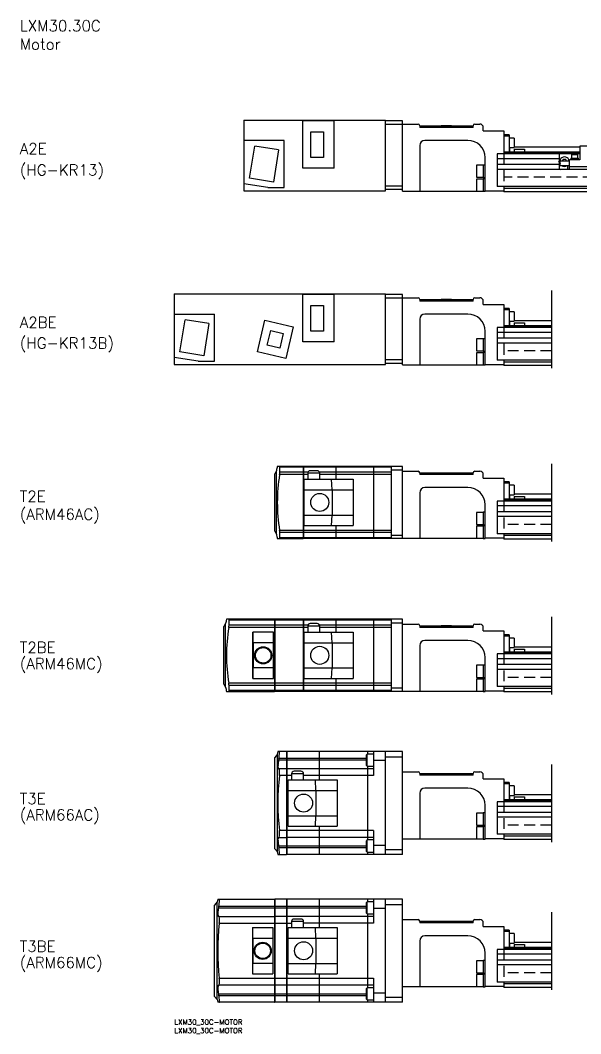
# Model space of a CAD drawing. Extents: x -90 to 565, y -8 to 582.
# Drawn here: x -90 to 237, y -8 to 582 of the extents above; entities that cross this region are included whole.
import ezdxf

# ---------------------------------------------------------------- set-up
doc = ezdxf.new("R2010")
doc.units = 0
doc.header["$LTSCALE"] = 0.5
doc.linetypes.add('DASHED', pattern=[19.05, 12.7, -6.35])
for name, color, linetype in [('MSM_CONTINUOUS', 7, 'CONTINUOUS'), ('MSM_DASHED', 4, 'DASHED'), ('MSM_NARROW', 5, 'CONTINUOUS'), ('MSM_PART_NUMBER', 7, 'CONTINUOUS')]:
    doc.layers.add(name, color=color, linetype=linetype)
doc.styles.get("Standard").update_dxf_attribs({"font": 'txt.shx', "height": 3, "bigfont": 'bigfont.shx'})

# ---------------------------------------------------------------- blocks, each defined once
blk = doc.blocks.new('*U14')
at = {"layer": 'MSM_PART_NUMBER'}
blk.add_text('LXM30_30C-MOTOR', height=3, dxfattribs=at).set_placement((0, -3))
blk = doc.blocks.new('*U15')
at = {"layer": 'MSM_PART_NUMBER'}
blk.add_text('LXM30_30C-MOTOR', height=3, dxfattribs=at).set_placement((0, -8))

msp = doc.modelspace()

# ---------------------------------------------------------------- linework, layer by layer
at = {"layer": 'MSM_CONTINUOUS'}
for p, q in [((40.6, 523.61), (123, 523.61)), ((40.6, 523.61), (40.6, 482.41)), ((93.1, 523.21), (74.8, 523.21)), ((74.8, 495.71), (74.8, 523.21)), ((93.1, 495.71), (93.1, 523.21)), ((123, 482.41), (123, 523.61)), ((133, 523.11), (123, 523.11)), ((133, 521.11), (123, 521.11)), ((133, 482.31), (133, 523.11)), ((133, 521.31), (142, 521.31)), ((143, 520.31), (143, 519.31)), ((174, 519.31), (143, 519.31)), ((143.1, 520.31), (143.1, 519.31)), ((143.1, 520.31), (173.7, 520.31)), ((155.5, 520.41), (161.5, 520.41)), ((155.5, 520.41), (155.5, 520.31)), ((161.5, 520.31), (161.5, 520.41)), ((173.7, 520.31), (173.7, 519.31)), ((174, 519.31), (174, 520.31)), ((175, 521.31), (178, 521.31)), ((180, 517.31), (180, 519.31)), ((79.48, 501.76), (79.48, 516.86)), ((79.48, 516.86), (86.93, 516.86)), ((86.93, 516.86), (86.93, 501.76)), ((180, 517.31), (192, 517.31)), ((192, 517.31), (192, 503.91)), ((195, 515.11), (192, 515.11)), ((195, 514.26), (192, 514.26)), ((195, 515.11), (195, 505.01)), ((64, 511.71), (40.6, 511.71)), ((43.9, 489.72), (46.87, 508.49)), ((60.7, 506.3), (46.87, 508.49)), ((64, 484.31), (64, 511.71)), ((143, 508.81), (143, 482.31)), ((171, 511.81), (146, 511.81)), ((198, 513.11), (195, 513.11)), ((195, 507.61), (198, 507.61)), ((195.5, 505.01), (195.5, 507.61)), ((198, 513.11), (198, 507.61)), ((198, 508.11), (236.25, 508.11)), ((242.25, 508.51), (236.25, 508.51)), ((236.25, 508.51), (236.25, 500.51)), ((60.7, 506.3), (57.73, 487.53)), ((86.93, 501.76), (79.48, 501.76)), ((181, 482.16), (181, 501.81)), ((236.25, 503.91), (188, 503.91)), ((188, 503.91), (188, 484.91)), ((236.25, 505.01), (192, 505.01)), ((236.25, 504.31), (192, 504.31)), ((198, 506.68), (204, 506.68)), ((198, 506.68), (198, 505.01)), ((204, 506.68), (204, 505.01)), ((224.25, 503.41), (224.25, 495.41)), ((231.05, 501.51), (231.05, 501.01)), ((231.05, 501.51), (235.45, 501.51)), ((231.35, 503.51), (231.35, 501.51)), ((231.35, 503.51), (235.15, 503.51)), ((235.15, 501.51), (235.15, 503.51)), ((235.45, 501.01), (235.45, 501.51)), ((93.1, 495.71), (74.8, 495.71)), ((180, 497.31), (176, 497.31)), ((176, 497.31), (176, 490.31)), ((181, 497.46), (180, 497.46)), ((180, 497.46), (180, 490.16)), ((224.25, 501.11), (188, 501.11)), ((224.25, 497.71), (188, 497.71)), ((224.07, 499.41), (224.25, 499.72)), ((224.25, 499.11), (224.07, 499.41)), ((230.25, 499.76), (224.75, 499.76)), ((224.75, 497.26), (224.75, 499.76)), ((224.75, 497.26), (230.25, 497.26)), ((226.53, 500.66), (226.01, 499.76)), ((227.97, 500.66), (226.53, 500.66)), ((228.49, 499.76), (227.97, 500.66)), ((229.25, 495.41), (229.25, 497.01)), ((236.25, 500.51), (230.25, 500.51)), ((230.25, 494.91), (230.25, 500.51)), ((230.25, 496.51), (242.25, 496.51)), ((231.05, 501.01), (235.45, 501.01)), ((231.25, 501.01), (231.25, 500.51)), ((235.25, 500.51), (235.25, 501.01)), ((57.73, 487.53), (43.9, 489.72)), ((176, 490.31), (180, 490.31)), ((180, 490.16), (181, 490.16)), ((496, 494.91), (188, 494.91)), ((54.42, 484.31), (40.6, 486.5)), ((54.42, 484.31), (64, 484.31)), ((133, 485.11), (123, 485.11)), ((180, 489.31), (176, 489.31)), ((176, 489.31), (176, 482.31)), ((181, 489.46), (180, 489.46)), ((180, 489.46), (180, 482.16)), ((496, 484.91), (188, 484.91)), ((192, 484.91), (192, 481.81)), ((492, 483.81), (192, 483.81)), ((40.6, 482.41), (123, 482.41)), ((133, 483.11), (123, 483.11)), ((133, 482.31), (180, 482.31)), ((180, 482.16), (181, 482.16)), ((192, 482.31), (181, 482.31)), ((492, 481.81), (192, 481.81)), ((0, 422.5), (123, 422.5)), ((0, 422.5), (0, 381.3)), ((74.8, 394.6), (74.8, 422.1)), ((93.1, 422.1), (74.8, 422.1)), ((93.1, 394.6), (93.1, 422.1)), ((123, 381.3), (123, 422.5)), ((133, 422), (123, 422)), ((133, 420), (123, 420)), ((133, 381.2), (133, 422)), ((133, 420.2), (142, 420.2)), ((143, 419.2), (143, 418.2)), ((143.1, 419.2), (143.1, 418.2)), ((143.1, 419.2), (173.7, 419.2)), ((155.5, 419.3), (161.5, 419.3)), ((155.5, 419.3), (155.5, 419.2)), ((161.5, 419.2), (161.5, 419.3)), ((173.7, 419.2), (173.7, 418.2)), ((174, 418.2), (174, 419.2)), ((175, 420.2), (178, 420.2)), ((79.48, 400.65), (79.48, 415.75)), ((79.48, 415.75), (86.93, 415.75)), ((86.93, 415.75), (86.93, 400.65)), ((174, 418.2), (143, 418.2)), ((180, 416.2), (180, 418.2)), ((180, 416.2), (192, 416.2)), ((192, 416.2), (192, 402.8)), ((195, 414), (192, 414)), ((195, 413.15), (192, 413.15)), ((195, 414), (195, 403.9)), ((0, 410.6), (23.4, 410.6)), ((3.3, 388.61), (6.27, 407.38)), ((20.1, 405.19), (6.27, 407.38)), ((23.4, 383.2), (23.4, 410.6)), ((48.38, 388.66), (52.65, 407.17)), ((52.65, 407.17), (69.22, 403.34)), ((143, 407.7), (143, 381.2)), ((171, 410.7), (146, 410.7)), ((198, 412), (195, 412)), ((198, 412), (198, 406.5)), ((20.1, 405.19), (17.13, 386.42)), ((69.22, 403.34), (64.95, 384.83)), ((219.64, 402.8), (188, 402.8)), ((188, 402.8), (188, 383.8)), ((219.64, 403.9), (192, 403.9)), ((219.64, 403.2), (192, 403.2)), ((195, 406.5), (198, 406.5)), ((195.5, 403.9), (195.5, 406.5)), ((198, 407), (219.64, 407)), ((198, 405.57), (204, 405.57)), ((198, 405.57), (198, 403.9)), ((204, 405.57), (204, 403.9)), ((54.19, 392.6), (56.15, 401.08)), ((56.15, 401.08), (63.41, 399.4)), ((63.41, 399.4), (61.45, 390.92)), ((86.93, 400.65), (79.48, 400.65)), ((180, 396.2), (176, 396.2)), ((176, 396.2), (176, 389.2)), ((181, 396.35), (180, 396.35)), ((180, 396.35), (180, 389.05)), ((181, 381.05), (181, 400.7)), ((219.64, 400), (188, 400)), ((219.64, 396.6), (188, 396.6)), ((61.45, 390.92), (54.19, 392.6)), ((93.1, 394.6), (74.8, 394.6)), ((219.64, 393.8), (188, 393.8)), ((13.82, 383.2), (0, 385.39)), ((17.13, 386.42), (3.3, 388.61)), ((64.95, 384.83), (48.38, 388.66)), ((133, 384), (123, 384)), ((176, 389.2), (180, 389.2)), ((180, 388.2), (176, 388.2)), ((176, 388.2), (176, 381.2)), ((180, 389.05), (181, 389.05)), ((181, 388.35), (180, 388.35)), ((180, 388.35), (180, 381.05)), ((219.64, 383.8), (188, 383.8)), ((192, 383.8), (192, 380.7)), ((0, 381.3), (123, 381.3)), ((13.82, 383.2), (23.4, 383.2)), ((133, 382), (123, 382)), ((133, 381.2), (180, 381.2)), ((180, 381.05), (181, 381.05)), ((192, 381.2), (181, 381.2)), ((219.64, 382.7), (192, 382.7)), ((219.64, 380.7), (192, 380.7)), ((59.5, 319.48), (58.5, 317.75)), ((59.5, 282.52), (59.5, 319.48)), ((75.15, 322), (60.01, 322)), ((61.49, 318.55), (61.49, 321.52)), ((75.15, 321.52), (61.49, 321.52)), ((75.15, 322), (75.15, 280)), ((75.2, 321.95), (75.15, 321.95)), ((75.2, 321.48), (75.15, 321.48)), ((75.2, 322), (75.2, 280)), ((94.05, 322), (75.2, 322)), ((94.05, 321.52), (75.2, 321.52)), ((83.2, 319.5), (79.2, 319.5)), ((94.05, 322), (94.05, 314.5)), ((94.1, 321.95), (94.05, 321.95)), ((94.1, 321.48), (94.05, 321.48)), ((94.1, 322), (94.1, 314.5)), ((116.05, 322), (94.1, 322)), ((116.05, 321.52), (94.1, 321.52)), ((116.05, 322), (116.05, 280)), ((116.1, 321.95), (116.05, 321.95)), ((116.1, 321.48), (116.05, 321.48)), ((116.1, 322), (116.1, 280)), ((133, 322), (116.1, 322)), ((126.5, 321.52), (116.1, 321.52)), ((126.5, 280), (126.5, 322)), ((126.5, 320), (133, 320)), ((133, 280), (133, 322)), ((133, 319.2), (142, 319.2)), ((175, 319.2), (178, 319.2)), ((58.5, 284.25), (58.5, 317.75)), ((77.7, 317.25), (61.37, 317.25)), ((75.15, 318.55), (61.49, 318.55)), ((75.2, 318.52), (75.15, 318.52)), ((77.8, 318.55), (75.2, 318.55)), ((75.7, 287.5), (75.7, 314.5)), ((75.7, 314.5), (104.2, 314.5)), ((77.7, 318), (77.7, 314.5)), ((84.7, 318), (77.7, 318)), ((94.05, 318.55), (84.6, 318.55)), ((84.7, 314.5), (84.7, 318)), ((126.5, 317.25), (84.7, 317.25)), ((91.9, 308.35), (91.65, 314.5)), ((94.1, 318.52), (94.05, 318.52)), ((116.05, 318.55), (94.1, 318.55)), ((104.2, 314.5), (104.2, 287.5)), ((116.1, 318.52), (116.05, 318.52)), ((126.5, 318.55), (116.1, 318.55)), ((143, 318.2), (143, 317.2)), ((174, 317.2), (143, 317.2)), ((143.1, 318.2), (143.1, 317.2)), ((143.1, 318.2), (173.7, 318.2)), ((155.5, 318.3), (161.5, 318.3)), ((155.5, 318.3), (155.5, 318.2)), ((161.5, 318.2), (161.5, 318.3)), ((173.7, 318.2), (173.7, 317.2)), ((174, 317.2), (174, 318.2)), ((180, 315.2), (180, 317.2)), ((180, 315.2), (192, 315.2)), ((192, 315.2), (192, 301.8)), ((195, 313), (192, 313)), ((195, 313), (195, 302.9)), ((75.7, 308.35), (104.2, 308.35)), ((91.9, 308.35), (91.9, 293.65)), ((171, 309.7), (146, 309.7)), ((195, 312.15), (192, 312.15)), ((198, 311), (195, 311)), ((198, 311), (198, 305.5)), ((143, 306.7), (143, 280.2)), ((188, 301.8), (188, 282.8)), ((219.64, 301.8), (188, 301.8)), ((219.64, 302.9), (192, 302.9)), ((219.64, 302.2), (192, 302.2)), ((195, 305.5), (198, 305.5)), ((195.5, 302.9), (195.5, 305.5)), ((198, 306), (219.64, 306)), ((198, 304.57), (198, 302.9)), ((198, 304.57), (204, 304.57)), ((204, 304.57), (204, 302.9)), ((180, 295.2), (176, 295.2)), ((176, 295.2), (176, 288.2)), ((181, 295.35), (180, 295.35)), ((180, 295.35), (180, 288.05)), ((181, 280.05), (181, 299.7)), ((219.64, 299), (188, 299)), ((219.64, 295.6), (188, 295.6)), ((75.7, 293.65), (104.2, 293.65)), ((91.65, 287.5), (91.9, 293.65)), ((219.64, 292.8), (188, 292.8)), ((58.5, 284.25), (59.5, 282.52)), ((126.5, 284.75), (61.37, 284.75)), ((75.15, 283.45), (61.49, 283.45)), ((61.49, 280.48), (61.49, 283.45)), ((75.2, 283.48), (75.15, 283.48)), ((94.05, 283.45), (75.2, 283.45)), ((75.7, 287.5), (104.2, 287.5)), ((94.05, 287.5), (94.05, 280)), ((94.1, 283.48), (94.05, 283.48)), ((94.1, 287.5), (94.1, 280)), ((116.05, 283.45), (94.1, 283.45)), ((116.1, 283.48), (116.05, 283.48)), ((126.5, 283.45), (116.1, 283.45)), ((176, 288.2), (180, 288.2)), ((180, 287.2), (176, 287.2)), ((176, 287.2), (176, 280.2)), ((180, 288.05), (181, 288.05)), ((181, 287.35), (180, 287.35)), ((180, 287.35), (180, 280.05)), ((60.01, 280), (75.15, 280)), ((75.15, 280.48), (61.49, 280.48)), ((75.2, 280.52), (75.15, 280.52)), ((75.2, 280.05), (75.15, 280.05)), ((94.05, 280.48), (75.2, 280.48)), ((94.05, 280), (75.2, 280)), ((94.1, 280.52), (94.05, 280.52)), ((94.1, 280.05), (94.05, 280.05)), ((116.05, 280.48), (94.1, 280.48)), ((116.05, 280), (94.1, 280)), ((116.1, 280.52), (116.05, 280.52)), ((116.1, 280.05), (116.05, 280.05)), ((126.5, 280.48), (116.1, 280.48)), ((133, 280), (116.1, 280)), ((126.5, 282), (133, 282)), ((133, 280.2), (180, 280.2)), ((180, 280.05), (181, 280.05)), ((192, 280.2), (181, 280.2)), ((219.64, 282.8), (188, 282.8)), ((192, 282.8), (192, 279.7)), ((219.64, 281.7), (192, 281.7)), ((219.64, 279.7), (192, 279.7)), ((29.9, 230.48), (28.9, 228.75)), ((29.9, 193.52), (29.9, 230.48)), ((58.45, 233), (30.41, 233)), ((31.89, 229.55), (31.89, 232.52)), ((58.45, 232.52), (31.89, 232.52)), ((58.45, 233), (58.45, 191)), ((58.5, 232.95), (58.45, 232.95)), ((58.5, 232.48), (58.45, 232.48)), ((58.5, 233), (58.5, 191)), ((75.15, 233), (58.5, 233)), ((75.15, 232.52), (58.5, 232.52)), ((75.15, 233), (75.15, 191)), ((75.2, 232.95), (75.15, 232.95)), ((75.2, 232.48), (75.15, 232.48)), ((75.2, 233), (75.2, 191)), ((94.05, 233), (75.2, 233)), ((94.05, 232.52), (75.2, 232.52)), ((83.2, 230.5), (79.2, 230.5)), ((94.05, 233), (94.05, 225.5)), ((94.1, 232.95), (94.05, 232.95)), ((94.1, 232.48), (94.05, 232.48)), ((94.1, 233), (94.1, 225.5)), ((116.05, 233), (94.1, 233)), ((116.05, 232.52), (94.1, 232.52)), ((116.05, 233), (116.05, 191)), ((116.1, 232.95), (116.05, 232.95)), ((116.1, 232.48), (116.05, 232.48)), ((116.1, 233), (116.1, 191)), ((133, 233), (116.1, 233)), ((126.5, 232.52), (116.1, 232.52)), ((126.5, 191), (126.5, 233)), ((126.5, 231), (133, 231)), ((133, 191), (133, 233)), ((133, 230.2), (142, 230.2)), ((175, 230.2), (178, 230.2)), ((28.9, 195.25), (28.9, 228.75)), ((77.7, 228.25), (31.77, 228.25)), ((58.45, 229.55), (31.89, 229.55)), ((45.8, 198.5), (45.8, 225.5)), ((57.8, 225.5), (45.8, 225.5)), ((45.99, 219.35), (45.98, 225.5)), ((57.62, 225.5), (57.61, 219.35)), ((57.8, 198.5), (57.8, 225.5)), ((58.5, 229.52), (58.45, 229.52)), ((75.15, 229.55), (58.5, 229.55)), ((75.2, 229.52), (75.15, 229.52)), ((77.8, 229.55), (75.2, 229.55)), ((75.7, 198.5), (75.7, 225.5)), ((75.7, 225.5), (104.2, 225.5)), ((77.7, 229), (77.7, 225.5)), ((84.7, 229), (77.7, 229)), ((94.05, 229.55), (84.6, 229.55)), ((84.7, 225.5), (84.7, 229)), ((126.5, 228.25), (84.7, 228.25)), ((91.9, 219.35), (91.65, 225.5)), ((94.1, 229.52), (94.05, 229.52)), ((116.05, 229.55), (94.1, 229.55)), ((104.2, 225.5), (104.2, 198.5)), ((116.1, 229.52), (116.05, 229.52)), ((126.5, 229.55), (116.1, 229.55)), ((143, 229.2), (143, 228.2)), ((174, 228.2), (143, 228.2)), ((143.1, 229.2), (143.1, 228.2)), ((143.1, 229.2), (173.7, 229.2)), ((155.5, 229.3), (161.5, 229.3)), ((155.5, 229.3), (155.5, 229.2)), ((161.5, 229.2), (161.5, 229.3)), ((173.7, 229.2), (173.7, 228.2)), ((174, 228.2), (174, 229.2)), ((180, 226.2), (180, 228.2)), ((180, 226.2), (192, 226.2)), ((192, 226.2), (192, 212.8)), ((45.99, 219.35), (45.99, 204.65)), ((57.61, 219.35), (45.99, 219.35)), ((57.61, 219.35), (57.61, 204.65)), ((75.7, 219.35), (104.2, 219.35)), ((91.9, 219.35), (91.9, 204.65)), ((171, 220.7), (146, 220.7)), ((195, 224), (192, 224)), ((195, 223.15), (192, 223.15)), ((195, 224), (195, 213.9)), ((198, 222), (195, 222)), ((198, 222), (198, 216.5)), ((143, 217.7), (143, 191.2)), ((188, 212.8), (188, 193.8)), ((219.64, 212.8), (188, 212.8)), ((219.64, 213.9), (192, 213.9)), ((219.64, 213.2), (192, 213.2)), ((195, 216.5), (198, 216.5)), ((195.5, 213.9), (195.5, 216.5)), ((198, 217), (219.64, 217)), ((198, 215.57), (204, 215.57)), ((198, 215.57), (198, 213.9)), ((204, 215.57), (204, 213.9)), ((181, 191.05), (181, 210.7)), ((219.64, 210), (188, 210)), ((219.64, 206.6), (188, 206.6)), ((45.98, 198.5), (45.99, 204.65)), ((57.61, 204.65), (45.99, 204.65)), ((57.61, 204.65), (57.62, 198.5)), ((75.7, 204.65), (104.2, 204.65)), ((91.65, 198.5), (91.9, 204.65)), ((180, 206.2), (176, 206.2)), ((176, 206.2), (176, 199.2)), ((181, 206.35), (180, 206.35)), ((180, 206.35), (180, 199.05)), ((219.64, 203.8), (188, 203.8)), ((28.9, 195.25), (29.9, 193.52)), ((126.5, 195.75), (31.77, 195.75)), ((45.8, 198.5), (57.8, 198.5)), ((75.7, 198.5), (104.2, 198.5)), ((94.05, 198.5), (94.05, 191)), ((94.1, 198.5), (94.1, 191)), ((176, 199.2), (180, 199.2)), ((180, 198.2), (176, 198.2)), ((176, 198.2), (176, 191.2)), ((180, 199.05), (181, 199.05)), ((181, 198.35), (180, 198.35)), ((180, 198.35), (180, 191.05)), ((30.41, 191), (58.45, 191)), ((58.45, 194.45), (31.89, 194.45)), ((31.89, 191.48), (31.89, 194.45)), ((58.45, 191.48), (31.89, 191.48)), ((58.5, 194.48), (58.45, 194.48)), ((58.5, 191.52), (58.45, 191.52)), ((58.5, 191.05), (58.45, 191.05)), ((75.15, 194.45), (58.5, 194.45)), ((75.15, 191.48), (58.5, 191.48)), ((75.15, 191), (58.5, 191)), ((75.2, 194.48), (75.15, 194.48)), ((75.2, 191.52), (75.15, 191.52)), ((75.2, 191.05), (75.15, 191.05)), ((94.05, 194.45), (75.2, 194.45)), ((94.05, 191.48), (75.2, 191.48)), ((94.05, 191), (75.2, 191)), ((94.1, 194.48), (94.05, 194.48)), ((94.1, 191.52), (94.05, 191.52)), ((94.1, 191.05), (94.05, 191.05)), ((116.05, 194.45), (94.1, 194.45)), ((116.05, 191.48), (94.1, 191.48)), ((116.05, 191), (94.1, 191)), ((116.1, 194.48), (116.05, 194.48)), ((116.1, 191.52), (116.05, 191.52)), ((116.1, 191.05), (116.05, 191.05)), ((126.5, 194.45), (116.1, 194.45)), ((126.5, 191.48), (116.1, 191.48)), ((133, 191), (116.1, 191)), ((126.5, 193), (133, 193)), ((133, 191.2), (180, 191.2)), ((180, 191.05), (181, 191.05)), ((192, 191.2), (181, 191.2)), ((219.64, 193.8), (188, 193.8)), ((192, 193.8), (192, 190.7)), ((219.64, 192.7), (192, 192.7)), ((219.64, 190.7), (192, 190.7)), ((60.02, 154.42), (58.5, 152.62)), ((60.02, 97.58), (60.02, 154.42)), ((65.45, 156), (60.33, 156)), ((65.45, 156), (65.45, 96)), ((65.5, 155.95), (65.45, 155.95)), ((65.5, 156), (65.5, 96)), ((84.35, 156), (65.5, 156)), ((84.35, 156), (84.35, 139.5)), ((84.4, 155.95), (84.35, 155.95)), ((84.4, 156), (84.4, 139.5)), ((112.45, 156), (84.4, 156)), ((112.4, 154.5), (112, 154.1)), ((112, 147.9), (112, 154.1)), ((116, 154.5), (112.4, 154.5)), ((112.4, 147.5), (112.4, 154.5)), ((112.45, 156), (112.45, 154.5)), ((112.5, 155.95), (112.45, 155.95)), ((133, 156), (112.5, 156)), ((112.5, 156), (112.5, 154.5)), ((116, 156), (116, 142)), ((123, 96), (123, 156)), ((133, 96), (133, 156)), ((58.5, 99.38), (58.5, 152.62)), ((112, 151), (60.76, 151)), ((112, 152), (60.93, 152)), ((112, 147.9), (112.4, 147.5)), ((123, 150.7), (116, 150.7)), ((123, 153), (133, 153)), ((65.45, 146), (60.76, 146)), ((68.3, 142), (61.2, 142)), ((65.5, 145.95), (65.45, 145.95)), ((84.35, 146), (65.5, 146)), ((68.3, 143), (68.3, 139.5)), ((75.3, 143), (68.3, 143)), ((73.8, 144.5), (69.8, 144.5)), ((75.3, 139.5), (75.3, 143)), ((116, 142), (75.3, 142)), ((84.4, 145.95), (84.35, 145.95)), ((112.45, 146), (84.4, 146)), ((112.4, 147.5), (116, 147.5)), ((112.45, 147.5), (112.45, 104.5)), ((112.5, 145.95), (112.45, 145.95)), ((112.5, 147.5), (112.5, 104.5)), ((116, 146), (112.5, 146)), ((133, 144.2), (142, 144.2)), ((143, 143.2), (143, 142.2)), ((174, 142.2), (143, 142.2)), ((143.1, 143.2), (143.1, 142.2)), ((143.1, 143.2), (173.7, 143.2)), ((155.5, 143.3), (161.5, 143.3)), ((155.5, 143.3), (155.5, 143.2)), ((161.5, 143.2), (161.5, 143.3)), ((173.7, 143.2), (173.7, 142.2)), ((174, 142.2), (174, 143.2)), ((175, 144.2), (178, 144.2)), ((180, 140.2), (180, 142.2)), ((66.3, 112.5), (66.3, 139.5)), ((66.3, 139.5), (94.8, 139.5)), ((82.5, 133.35), (82.25, 139.5)), ((94.8, 139.5), (94.8, 112.5)), ((180, 140.2), (192, 140.2)), ((192, 140.2), (192, 126.8)), ((195, 138), (192, 138)), ((195, 137.15), (192, 137.15)), ((195, 138), (195, 127.9)), ((198, 136), (195, 136)), ((198, 136), (198, 130.5)), ((66.3, 133.35), (94.8, 133.35)), ((82.5, 133.35), (82.5, 118.65)), ((143, 131.7), (143, 105.2)), ((171, 134.7), (146, 134.7)), ((195, 130.5), (198, 130.5)), ((195.5, 127.9), (195.5, 130.5)), ((198, 131), (219.64, 131)), ((181, 105.05), (181, 124.7)), ((188, 126.8), (188, 107.8)), ((219.64, 126.8), (188, 126.8)), ((219.64, 124), (188, 124)), ((219.64, 127.9), (192, 127.9)), ((219.64, 127.2), (192, 127.2)), ((198, 129.57), (204, 129.57)), ((198, 129.57), (198, 127.9)), ((204, 129.57), (204, 127.9)), ((66.3, 118.65), (94.8, 118.65)), ((82.25, 112.5), (82.5, 118.65)), ((180, 120.2), (176, 120.2)), ((176, 120.2), (176, 113.2)), ((181, 120.35), (180, 120.35)), ((180, 120.35), (180, 113.05)), ((219.64, 120.6), (188, 120.6)), ((66.3, 112.5), (94.8, 112.5)), ((84.35, 112.5), (84.35, 96)), ((84.4, 112.5), (84.4, 96)), ((176, 113.2), (180, 113.2)), ((180, 112.2), (176, 112.2)), ((176, 112.2), (176, 105.2)), ((180, 113.05), (181, 113.05)), ((181, 112.35), (180, 112.35)), ((180, 112.35), (180, 105.05)), ((219.64, 117.8), (188, 117.8)), ((116, 110), (61.2, 110)), ((116, 110), (116, 96)), ((219.64, 107.8), (188, 107.8)), ((192, 107.8), (192, 104.7)), ((219.64, 106.7), (192, 106.7)), ((60.76, 106), (65.45, 106)), ((112, 101), (60.76, 101)), ((65.5, 106.05), (65.45, 106.05)), ((84.35, 106), (65.5, 106)), ((84.4, 106.05), (84.35, 106.05)), ((112.45, 106), (84.4, 106)), ((112.4, 104.5), (112, 104.1)), ((112, 97.9), (112, 104.1)), ((116, 104.5), (112.4, 104.5)), ((112.4, 97.5), (112.4, 104.5)), ((112.5, 106.05), (112.45, 106.05)), ((116, 106), (112.5, 106)), ((123, 101.3), (116, 101.3)), ((133, 105.2), (180, 105.2)), ((180, 105.05), (181, 105.05)), ((192, 105.2), (181, 105.2)), ((219.64, 104.7), (192, 104.7)), ((58.5, 99.38), (60.02, 97.58)), ((60.02, 97.58), (58.5, 99.38)), ((60.33, 96), (65.45, 96)), ((112, 100), (60.93, 100)), ((65.5, 96.05), (65.45, 96.05)), ((84.35, 96), (65.5, 96)), ((84.4, 96.05), (84.35, 96.05)), ((112.45, 96), (84.4, 96)), ((112, 97.9), (112.4, 97.5)), ((112.4, 97.5), (116, 97.5)), ((112.45, 97.5), (112.45, 96)), ((112.5, 96.05), (112.45, 96.05)), ((112.5, 97.5), (112.5, 96)), ((133, 96), (112.5, 96)), ((123, 99), (133, 99)), ((25.02, 68.42), (23.5, 66.62)), ((23.5, 13.38), (23.5, 66.62)), ((25.02, 11.58), (25.02, 68.42)), ((25.33, 70), (58.45, 70)), ((25.76, 65), (112, 65)), ((25.93, 66), (112, 66)), ((58.45, 70), (58.45, 10)), ((58.45, 69.95), (58.5, 69.95)), ((58.5, 70), (58.5, 10)), ((65.45, 70), (58.5, 70)), ((65.45, 70), (65.45, 10)), ((65.5, 69.95), (65.45, 69.95)), ((65.5, 70), (65.5, 10)), ((84.35, 70), (65.5, 70)), ((84.35, 70), (84.35, 53.5)), ((84.4, 69.95), (84.35, 69.95)), ((84.4, 70), (84.4, 53.5)), ((112.45, 70), (84.4, 70)), ((112.4, 68.5), (112, 68.1)), ((112, 61.9), (112, 68.1)), ((116, 68.5), (112.4, 68.5)), ((112.4, 61.5), (112.4, 68.5)), ((112.45, 70), (112.45, 68.5)), ((112.5, 69.95), (112.45, 69.95)), ((133, 70), (112.5, 70)), ((112.5, 70), (112.5, 68.5)), ((116, 70), (116, 56)), ((123, 10), (123, 70)), ((123, 67), (133, 67)), ((133, 10), (133, 70)), ((25.76, 60), (58.45, 60)), ((58.45, 59.95), (58.5, 59.95)), ((65.45, 60), (58.5, 60)), ((65.5, 59.95), (65.45, 59.95)), ((84.35, 60), (65.5, 60)), ((84.4, 59.95), (84.35, 59.95)), ((112.45, 60), (84.4, 60)), ((112, 61.9), (112.4, 61.5)), ((112.4, 61.5), (116, 61.5)), ((112.45, 61.5), (112.45, 18.5)), ((112.5, 59.95), (112.45, 59.95)), ((112.5, 61.5), (112.5, 18.5)), ((116, 60), (112.5, 60)), ((123, 64.7), (116, 64.7)), ((26.2, 56), (68.3, 56)), ((45.49, 53.5), (45.49, 26.5)), ((45.49, 53.5), (57.49, 53.5)), ((45.68, 47.35), (45.66, 53.5)), ((57.32, 53.5), (57.3, 47.35)), ((57.49, 53.5), (57.49, 26.5)), ((66.3, 26.5), (66.3, 53.5)), ((66.3, 53.5), (94.8, 53.5)), ((68.3, 57), (68.3, 53.5)), ((75.3, 57), (68.3, 57)), ((73.8, 58.5), (69.8, 58.5)), ((75.3, 53.5), (75.3, 57)), ((116, 56), (75.3, 56)), ((82.5, 47.35), (82.25, 53.5)), ((94.8, 53.5), (94.8, 26.5)), ((133, 58.2), (142, 58.2)), ((143, 57.2), (143, 56.2)), ((174, 56.2), (143, 56.2)), ((143.1, 57.2), (143.1, 56.2)), ((143.1, 57.2), (173.7, 57.2)), ((155.5, 57.3), (161.5, 57.3)), ((155.5, 57.3), (155.5, 57.2)), ((161.5, 57.2), (161.5, 57.3)), ((173.7, 57.2), (173.7, 56.2)), ((174, 56.2), (174, 57.2)), ((175, 58.2), (178, 58.2)), ((180, 54.2), (180, 56.2)), ((180, 54.2), (192, 54.2)), ((192, 54.2), (192, 40.8)), ((45.68, 47.35), (45.68, 32.65)), ((45.68, 47.35), (57.3, 47.35)), ((57.3, 47.35), (57.3, 32.65)), ((66.3, 47.35), (94.8, 47.35)), ((82.5, 47.35), (82.5, 32.65)), ((171, 48.7), (146, 48.7)), ((195, 52), (192, 52)), ((195, 51.15), (192, 51.15)), ((195, 52), (195, 41.9)), ((198, 50), (195, 50)), ((198, 50), (198, 44.5)), ((143, 45.7), (143, 19.2)), ((219.64, 41.9), (192, 41.9)), ((195, 44.5), (198, 44.5)), ((195.5, 41.9), (195.5, 44.5)), ((198, 45), (219.64, 45)), ((198, 43.57), (204, 43.57)), ((198, 43.57), (198, 41.9)), ((204, 43.57), (204, 41.9)), ((181, 19.05), (181, 38.7)), ((188, 40.8), (188, 21.8)), ((219.64, 40.8), (188, 40.8)), ((219.64, 38), (188, 38)), ((219.64, 41.2), (192, 41.2)), ((45.66, 26.5), (45.68, 32.65)), ((57.3, 32.65), (45.68, 32.65)), ((57.3, 32.65), (57.32, 26.5)), ((66.3, 32.65), (94.8, 32.65)), ((82.25, 26.5), (82.5, 32.65)), ((180, 34.2), (176, 34.2)), ((176, 34.2), (176, 27.2)), ((181, 34.35), (180, 34.35)), ((180, 34.35), (180, 27.05)), ((219.64, 34.6), (188, 34.6)), ((219.64, 31.8), (188, 31.8)), ((26.2, 24), (116, 24)), ((45.49, 26.5), (57.49, 26.5)), ((66.3, 26.5), (94.8, 26.5)), ((84.35, 26.5), (84.35, 10)), ((84.4, 26.5), (84.4, 10)), ((116, 24), (116, 10)), ((176, 27.2), (180, 27.2)), ((180, 26.2), (176, 26.2)), ((176, 26.2), (176, 19.2)), ((180, 27.05), (181, 27.05)), ((181, 26.35), (180, 26.35)), ((180, 26.35), (180, 19.05)), ((58.45, 20), (25.76, 20)), ((58.45, 20.05), (58.5, 20.05)), ((65.45, 20), (58.5, 20)), ((65.5, 20.05), (65.45, 20.05)), ((84.35, 20), (65.5, 20)), ((84.4, 20.05), (84.35, 20.05)), ((112.45, 20), (84.4, 20)), ((112.4, 18.5), (112, 18.1)), ((112, 11.9), (112, 18.1)), ((116, 18.5), (112.4, 18.5)), ((112.4, 11.5), (112.4, 18.5)), ((112.5, 20.05), (112.45, 20.05)), ((116, 20), (112.5, 20)), ((133, 19.2), (180, 19.2)), ((180, 19.05), (181, 19.05)), ((192, 19.2), (181, 19.2)), ((219.64, 21.8), (188, 21.8)), ((192, 21.8), (192, 18.7)), ((219.64, 20.7), (192, 20.7)), ((219.64, 18.7), (192, 18.7)), ((23.5, 13.38), (25.02, 11.58)), ((25.76, 15), (112, 15)), ((25.93, 14), (112, 14)), ((112, 11.9), (112.4, 11.5)), ((123, 15.3), (116, 15.3)), ((123, 13), (133, 13)), ((58.45, 10), (25.33, 10)), ((58.45, 10.05), (58.5, 10.05)), ((65.45, 10), (58.5, 10)), ((65.5, 10.05), (65.45, 10.05)), ((84.35, 10), (65.5, 10)), ((84.4, 10.05), (84.35, 10.05)), ((112.45, 10), (84.4, 10)), ((112.4, 11.5), (116, 11.5)), ((112.45, 11.5), (112.45, 10)), ((112.5, 10.05), (112.45, 10.05)), ((112.5, 11.5), (112.5, 10)), ((133, 10), (112.5, 10))]:
    msp.add_line(p, q, dxfattribs=at)
for centre, radius in [((84.7, 301), 5.25), ((51.8, 212), 5), ((51.8, 212), 4.5), ((84.7, 212), 5.25), ((75.3, 126), 5.25), ((51.49, 40), 5), ((51.49, 40), 4.5), ((75.3, 40), 5.25)]:
    msp.add_circle(centre, radius, dxfattribs=at)
for centre, radius, start, end in [((142, 520.31), 1, 0, 90), ((175, 520.31), 1, 90, 180), ((178, 519.31), 2, 0, 90), ((146, 508.81), 3, 90, 180), ((171, 501.81), 10, 0, 90), ((224.75, 503.41), 0.5, 90, 180), ((227.25, 499.41), 2.75, 7.31202, 204.61998), ((227.25, 499.41), 2.75, 231.42735, 308.57265), ((229.75, 497.01), 0.5, 150, 180), ((229.82, 497.02), 0.429, 358.69247, 34.01766), ((224.75, 495.41), 0.5, 180, 270), ((228.75, 495.41), 0.5, 270, 0), ((142, 419.2), 1, 0, 90), ((175, 419.2), 1, 90, 180), ((178, 418.2), 2, 0, 90), ((146, 407.7), 3, 90, 180), ((171, 400.7), 10, 0, 90), ((157.78, 301), 100, 167.87765, 169.34933), ((61.37, 321.94), 0.0639, 51.60251, 89.01846), ((61.27, 321.85), 0.188, 7.74184, 45.23763), ((59.89, 321.56), 1.6, 358.66297, 11.5835), ((79.2, 318), 1.5, 90, 180), ((83.2, 318), 1.5, 0, 90), ((142, 318.2), 1, 0, 90), ((175, 318.2), 1, 90, 180), ((178, 317.2), 2, 0, 90), ((157.78, 301), 97.77, 170.43383, 189.56617), ((53.13, 318.69), 8.37, 350.05096, 359.0023), ((146, 306.7), 3, 90, 180), ((171, 299.7), 10, 0, 90), ((53.37, 283.33), 8.12, 0.86156, 10.08494), ((157.78, 301), 100, 190.65067, 192.12235), ((61.28, 280.17), 0.191, 298.5608, 353.56295), ((59.75, 280.45), 1.74, 350.05872, 1.0682), ((128.18, 212), 100, 167.87765, 169.34933), ((31.77, 232.94), 0.0639, 51.60251, 89.01846), ((31.67, 232.85), 0.188, 7.74184, 45.23763), ((30.29, 232.56), 1.6, 358.66297, 11.5835), ((79.2, 229), 1.5, 90, 180), ((83.2, 229), 1.5, 0, 90), ((142, 229.2), 1, 0, 90), ((175, 229.2), 1, 90, 180), ((178, 228.2), 2, 0, 90), ((128.18, 212), 97.77, 170.43383, 189.56617), ((23.53, 229.69), 8.37, 350.05096, 359.0023), ((146, 217.7), 3, 90, 180), ((171, 210.7), 10, 0, 90), ((23.77, 194.33), 8.12, 0.86156, 10.08494), ((128.18, 212), 100, 190.65067, 192.12235), ((31.68, 191.17), 0.191, 298.5608, 353.56295), ((30.15, 191.45), 1.74, 350.05872, 1.0682), ((207.3, 126), 150, 168.46304, 169.07692), ((33.91, 156.93), 27.47, 349.6541, 356.50387), ((61.16, 155.87), 0.134, 0.21521, 69.60903), ((58.51, 155.41), 2.82, 356.9474, 9.51618), ((68.41, 147.5), 8.01, 177.25154, 186.84588), ((84.51, 146.79), 24.13, 169.9592, 177.40143), ((207.3, 126), 148.66, 169.92746, 170.31867), ((207.3, 126), 146.97, 173.75004, 186.24996), ((61.12, 146.55), 0.663, 180.3784, 236.49344), ((60.83, 145.7), 0.315, 21.87863, 71.83263), ((57.29, 144.54), 4.05, 356.92673, 18.43633), ((40.14, 144.27), 21.19, 353.83737, 0.12558), ((69.8, 143), 1.5, 90, 180), ((73.8, 143), 1.5, 0, 90), ((142, 143.2), 1, 0, 90), ((175, 143.2), 1, 90, 180), ((178, 142.2), 2, 0, 90), ((146, 131.7), 3, 90, 180), ((171, 124.7), 10, 0, 90), ((57.29, 107.46), 4.05, 341.56367, 3.07327), ((40.14, 107.73), 21.19, 359.87442, 6.16263), ((68.41, 104.5), 8.01, 173.15412, 182.74846), ((84.51, 105.21), 24.13, 182.59857, 190.0408), ((61.12, 105.45), 0.663, 123.50656, 179.6216), ((207.3, 126), 148.66, 189.68133, 190.07254), ((60.83, 106.3), 0.315, 288.16737, 338.12137), ((207.3, 126), 150, 190.92308, 191.53696), ((33.91, 95.07), 27.47, 3.49613, 10.3459), ((61.16, 96.13), 0.134, 290.39097, 359.78479), ((58.51, 96.59), 2.82, 350.48382, 3.0526), ((172.3, 40), 150, 168.46304, 169.07692), ((49.51, 60.79), 24.13, 169.9592, 177.40143), ((172.3, 40), 148.66, 169.92746, 170.31867), ((-1.09, 70.93), 27.47, 349.6541, 356.50387), ((26.16, 69.87), 0.134, 0.21521, 69.60903), ((23.51, 69.41), 2.82, 356.9474, 9.51618), ((33.41, 61.5), 8.01, 177.25154, 186.84588), ((26.12, 60.55), 0.663, 180.3784, 236.49344), ((25.83, 59.7), 0.315, 21.87863, 71.83263), ((22.29, 58.54), 4.05, 356.92673, 18.43633), ((172.3, 40), 146.97, 173.75004, 186.24996), ((5.14, 58.27), 21.19, 353.83737, 0.12558), ((69.8, 57), 1.5, 90, 180), ((73.8, 57), 1.5, 0, 90), ((142, 57.2), 1, 0, 90), ((175, 57.2), 1, 90, 180), ((178, 56.2), 2, 0, 90), ((146, 45.7), 3, 90, 180), ((171, 38.7), 10, 0, 90), ((5.14, 21.73), 21.19, 359.87442, 6.16263), ((33.41, 18.5), 8.01, 173.15412, 182.74846), ((49.51, 19.21), 24.13, 182.59857, 190.0408), ((26.12, 19.45), 0.663, 123.50656, 179.6216), ((25.83, 20.3), 0.315, 288.16737, 338.12137), ((22.29, 21.46), 4.05, 341.56367, 3.07327), ((172.3, 40), 148.66, 189.68133, 190.07254), ((-1.09, 9.07), 27.47, 3.49613, 10.3459), ((172.3, 40), 150, 190.92308, 191.53696), ((26.16, 10.13), 0.134, 290.39097, 359.78479), ((23.51, 10.59), 2.82, 350.48382, 3.0526)]:
    msp.add_arc(centre, radius, start, end, dxfattribs=at)
at = {"layer": 'MSM_DASHED'}
for p, q in [((192, 503.91), (192, 484.91)), ((492, 490.31), (192, 490.31)), ((192, 402.8), (192, 383.8)), ((219.64, 389.2), (192, 389.2)), ((192, 301.8), (192, 282.8)), ((219.64, 288.2), (192, 288.2)), ((192, 212.8), (192, 193.8)), ((219.64, 199.2), (192, 199.2)), ((192, 126.8), (192, 107.8)), ((219.64, 113.2), (192, 113.2)), ((192, 40.8), (192, 21.8)), ((219.64, 27.2), (192, 27.2))]:
    msp.add_line(p, q, dxfattribs=at)
at = {"layer": 'MSM_NARROW'}
for p, q in [((219.64, 424.45), (219.64, 379.25)), ((219.64, 323.45), (219.64, 278.25)), ((219.64, 234.45), (219.64, 189.25)), ((219.64, 148.45), (219.64, 103.25)), ((219.64, 62.45), (219.64, 17.25))]:
    msp.add_line(p, q, dxfattribs=at)

# ---------------------------------------------------------------- block references
at = {"layer": 'MSM_CONTINUOUS'}
for name in ['*U14', '*U15']:
    msp.add_blockref(name, (0, 0), dxfattribs=at)

# ---------------------------------------------------------------- texts
for s, p in [('LXM30.30C', (-90, 575.33)), ('Motor', (-90, 564.66)), ('A2E', (-90, 503.78)), ('(HG-KR13)', (-90, 491.37)), ('A2BE', (-90, 402.58)), ('(HG-KR13B)', (-90, 390.55)), ('T2E', (-90, 301.38)), ('(ARM46AC)', (-90, 290.92)), ('T2BE', (-90, 213.38)), ('(ARM46MC)', (-90, 203.94)), ('T3E', (-90, 125.38)), ('(ARM66AC)', (-90, 115.94)), ('T3BE', (-90, 39.38)), ('(ARM66MC)', (-90, 29.94))]:
    msp.add_text(s, height=6.4, dxfattribs=at).set_placement(p)

doc.saveas('drawing.dxf')
